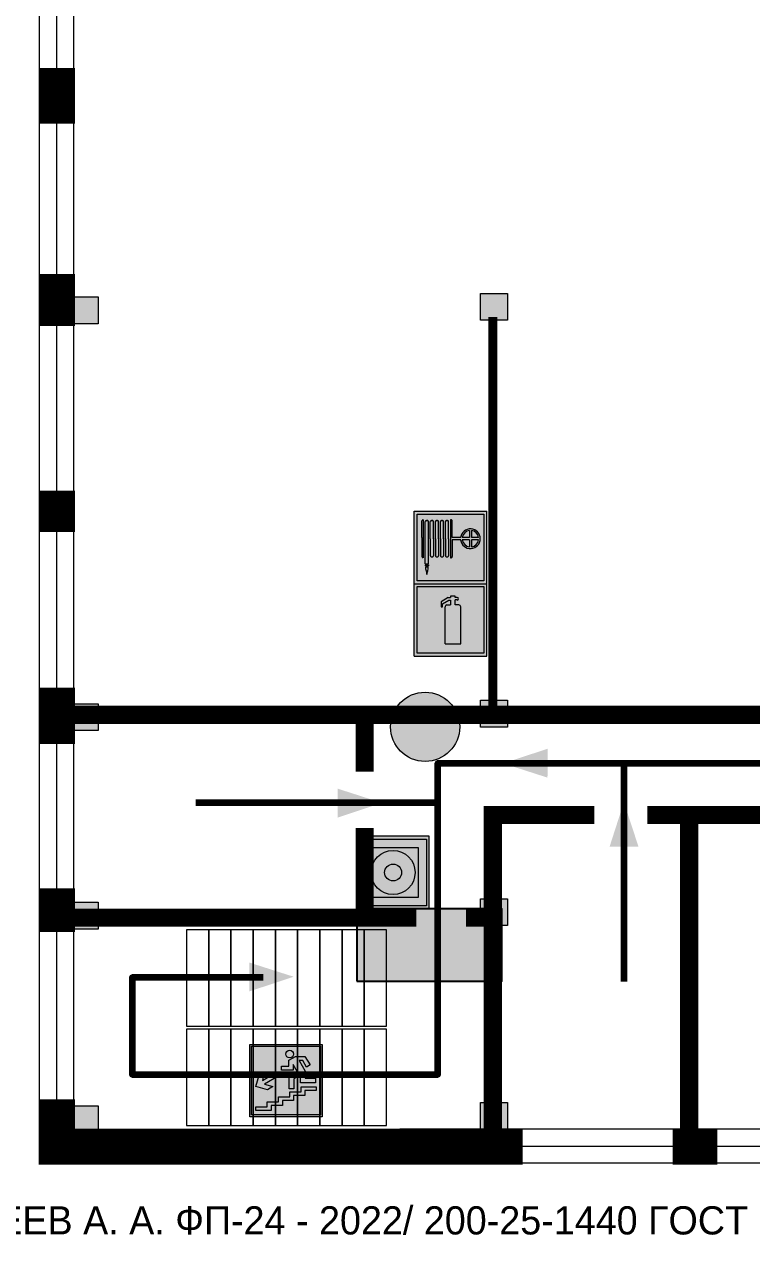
# Model space of a CAD drawing. Header units: millimetres. Extents: x 13810 to 67229, y 12374 to 21950.
# Drawn here: x 25516 to 25588.2, y 14165.3 to 14286.3 of the extents above; entities that cross this region are included whole.
import ezdxf

# ---------------------------------------------------------------- set-up
doc = ezdxf.new("R2010")
doc.units = ezdxf.units.MM
doc.layers.add('План_Штампы', color=7, linetype='Continuous')
doc.styles.add('обычный', font='arial.ttf')

# ---------------------------------------------------------------- blocks, each defined once
blk = doc.blocks.new('A$C7B8C2D5B')
at = {"lineweight": 0}
h = blk.add_hatch(color=5, dxfattribs=at)
h.dxf.hatch_style = 1
h.paths.add_polyline_path([(1.397, -3.024, 1), (-2.112, -3.024, 1)])
at = {"color": 5, "lineweight": 0}
blk.add_circle((-0.358, -3.024), 1.755, dxfattribs=at)
blk = doc.blocks.new('A$C7B4425F7')
at = {"true_color": 0xffffff}
blk.add_hatch(color=7, dxfattribs=at).paths.add_polyline_path([(0, 0), (-16, 0), (-16, -8), (0, -8)])
h = blk.add_hatch(color=126)
h.paths.add_polyline_path([(-0.2, -0.2), (-15.8, -0.2), (-15.8, -7.8), (-0.2, -7.8)])
h.paths.add_polyline_path([(-11.76, -2.03), (-11.76, -3.66), (-11.17, -3.66, -0.568275), (-11.17, -6.18), (-12.58, -6.18), (-12.58, -2.03)], flags=16)
h.paths.add_polyline_path([(-13.33, -4.12, -0.495768), (-13.59, -6.18), (-15.03, -6.18), (-15.03, -2.03), (-13.59, -2.03, -0.487973)], flags=16)
h.paths.add_polyline_path([(-10.25, -2.03), (-9.48, -2.03), (-9.48, -6.18), (-10.25, -6.18)], flags=16)
h.paths.add_polyline_path([(-13.84, -3.69), (-14.24, -3.69), (-14.24, -3.03), (-13.9, -3.03, -0.692621)], flags=0)
h.paths.add_polyline_path([(-9.15, -2.03), (-8.4, -2.03), (-8.04, -3.07), (-7.68, -2.03), (-6.93, -2.03), (-7.64, -4.1), (-6.93, -6.18), (-7.68, -6.18), (-8.04, -5.14), (-8.4, -6.18), (-9.15, -6.18), (-8.44, -4.1)], flags=16)
h.paths.add_polyline_path([(-11.76, -4.46), (-11.42, -4.46, -0.692621), (-11.36, -5.12), (-11.76, -5.12)], flags=0)
h.paths.add_polyline_path([(-13.9, -5.2), (-14.24, -5.2), (-14.24, -4.55), (-13.84, -4.55, -0.708038)], flags=0)
edge = h.paths.add_edge_path(flags=16)
edge.add_ellipse((-5.51, -4.08), major_axis=(0, 2.05), ratio=0.586184, start_angle=0, end_angle=360)
edge = h.paths.add_edge_path(flags=0)
edge.add_ellipse((-5.51, -4.08), major_axis=(0, 1.14), ratio=0.454828, start_angle=0, end_angle=360)
h.paths.add_polyline_path([(-4.13, -4.96, 0.377264), (-3.48, -4.52, 0.0555), (-3.16, -2.03), (-1.66, -2.03), (-1.66, -4.96), (-0.96, -4.96), (-0.96, -7.01), (-1.75, -7.01), (-1.75, -6.18), (-3.3, -6.18), (-3.3, -7.02), (-4.13, -7.02)], flags=16)
h.paths.add_polyline_path([(-2.73, -2.91), (-2.28, -2.91), (-2.28, -4.96), (-3.05, -4.96, 0.079136)], flags=0)
at = {"color": 126}
blk.add_lwpolyline([(-16, -8), (0, -8), (0, 0), (-16, 0)], close=True, dxfattribs=at)
blk = doc.blocks.new('A$C54414219')
at = {"true_color": 0xffffff}
h = blk.add_hatch(color=7, dxfattribs=at)
h.paths.add_polyline_path([(2.39, -9.45), (2.39, -18.3), (11.23, -18.3), (11.23, -9.45)], flags=0)
h.paths.add_polyline_path([(10.71, -13.87, -1), (2.92, -13.87, -1)], flags=0)
h.paths.add_polyline_path([(8.3, -13.87, -1), (5.33, -13.87, -1)], flags=0)
h.paths.add_polyline_path([(0.41, -7.47), (0.41, -20.27), (13.21, -20.27), (13.21, -7.47)])
h.paths.add_polyline_path([(0.92, -19.77), (12.71, -19.77), (12.71, -7.98), (0.92, -7.98)], flags=16)
h.paths.add_polyline_path([(11.23, -9.45), (11.23, -18.3), (2.39, -18.3), (2.39, -9.45)], flags=0)
at = {"lineweight": 5}
h = blk.add_hatch(color=242, dxfattribs=at)
h.paths.add_polyline_path([(12.71, -7.98), (0.92, -7.98), (0.92, -19.77), (12.71, -19.77)])
h.paths.add_polyline_path([(11.23, -18.3), (2.39, -18.3), (2.39, -9.45), (11.23, -9.45)], flags=16)
h.paths.add_polyline_path([(10.71, -13.87, -1), (2.92, -13.87, -1)], flags=0)
h.paths.add_polyline_path([(8.3, -13.87, -1), (5.33, -13.87, -1)], flags=0)
at = {"true_color": 0xffffff}
h = blk.add_hatch(color=7, dxfattribs=at)
h.paths.add_polyline_path([(2.39, -9.45), (2.39, -18.3), (11.23, -18.3), (11.23, -9.45)])
h.paths.add_polyline_path([(10.71, -13.87, -1), (2.92, -13.87, -1)], flags=16)
h.paths.add_polyline_path([(8.3, -13.87, -1), (5.33, -13.87, -1)], flags=0)
at = {"lineweight": 5}
h = blk.add_hatch(color=242, dxfattribs=at)
h.paths.add_polyline_path([(2.92, -13.87, 1), (10.71, -13.87, 1)])
h.paths.add_polyline_path([(8.3, -13.87, -1), (5.33, -13.87, -1)], flags=16)
at = {"color": 242, "lineweight": 5}
for p, q in [((0.41, -20.27), (0.41, -7.47)), ((0.41, -7.47), (13.21, -7.47)), ((0.41, -7.47), (13.21, -7.47)), ((13.21, -20.27), (13.21, -7.47)), ((0.41, -20.27), (13.21, -20.27))]:
    blk.add_line(p, q, dxfattribs=at)
for points in [[(0.92, -7.98), (12.71, -7.98), (12.71, -19.77), (0.92, -19.77)], [(2.39, -9.45), (11.23, -9.45), (11.23, -18.3), (2.39, -18.3)]]:
    blk.add_lwpolyline(points, close=True, dxfattribs=at)
for radius in [3.89, 1.49]:
    blk.add_circle((6.81, -13.87), radius, dxfattribs=at)
blk = doc.blocks.new('вниз 3')
at = {"lineweight": 0, "true_color": 0xffffff}
h = blk.add_hatch(color=7, dxfattribs=at)
h.dxf.hatch_style = 1
h.paths.add_polyline_path([(40997.5, -4475.69), (40997.25, -4475.28), (40995.76, -4476.15), (40995.97, -4475.23), (40995.39, -4475.56), (40995.05, -4476.83), (40996.33, -4477.17), (40996.91, -4476.83), (40996, -4476.55)], flags=0)
h.paths.add_polyline_path([(40999.81, -4473.95), (41000.22, -4473.95), (41000.64, -4474.67), (41001.03, -4474.43), (41000.46, -4473.49), (41000.42, -4473.49), (40999.43, -4473.49), (40998.68, -4473.92), (40998.68, -4474.57), (40997.88, -4474.57), (40997.88, -4475), (40999.14, -4475), (40999.14, -4474.43), (40999.14, -4474.38), (40999.59, -4475.15), (40998.72, -4475.67), (40998.72, -4477.06), (40999.24, -4477.06), (40999.24, -4475.96), (40999.95, -4475.56), (40999.95, -4476.43), (41001.61, -4476.43), (41001.61, -4475.88), (41000.47, -4475.88), (41000.47, -4475.12)], flags=0)
h.paths.add_polyline_path([(40999.2, -4473.24, 1), (40998.35, -4473.24, 1)], flags=0)
h.paths.add_polyline_path([(41000.46, -4477.26), (41001.69, -4477.26), (41001.69, -4476.84), (41000.03, -4476.84), (41000.03, -4477.39), (40998.78, -4477.39), (40998.78, -4477.95), (40997.53, -4477.95), (40997.53, -4478.5), (40996.29, -4478.5), (40996.29, -4479.06), (40995.05, -4479.06), (40995.05, -4479.48), (40995.29, -4479.48), (40996.72, -4479.48), (40996.72, -4478.92), (40997.97, -4478.92), (40997.97, -4478.36), (40999.2, -4478.36), (40999.2, -4477.81), (41000.46, -4477.81)], flags=0)
h.paths.add_polyline_path([(41002.37, -4472.17), (40994.37, -4472.17), (40994.37, -4480.17), (41002.37, -4480.17)])
h.paths.add_polyline_path([(41002.16, -4479.96), (40994.57, -4479.96), (40994.57, -4472.37), (41002.16, -4472.37)], flags=16)
h.paths.add_polyline_path([(41001.61, -4475.88), (41001.61, -4476.43), (40999.95, -4476.43), (40999.95, -4475.56), (40999.24, -4475.96), (40999.24, -4477.06), (40998.72, -4477.06), (40998.72, -4475.67), (40999.59, -4475.15), (40999.14, -4474.38), (40999.14, -4474.43), (40999.14, -4475), (40997.88, -4475), (40997.88, -4474.57), (40998.68, -4474.57), (40998.68, -4473.92), (40999.43, -4473.49), (41000.42, -4473.49), (41000.46, -4473.49), (41001.03, -4474.43), (41000.64, -4474.67), (41000.22, -4473.95), (40999.81, -4473.95), (41000.47, -4475.12), (41000.47, -4475.88)], flags=0)
h.paths.add_polyline_path([(41001.69, -4476.84), (41001.69, -4477.26), (41000.46, -4477.26), (41000.46, -4477.81), (40999.2, -4477.81), (40999.2, -4478.36), (40997.97, -4478.36), (40997.97, -4478.92), (40996.72, -4478.92), (40996.72, -4479.48), (40995.05, -4479.48), (40995.05, -4479.06), (40996.29, -4479.06), (40996.29, -4478.5), (40997.53, -4478.5), (40997.53, -4477.95), (40998.78, -4477.95), (40998.78, -4477.39), (41000.03, -4477.39), (41000.03, -4476.84)], flags=0)
h.paths.add_polyline_path([(40998.35, -4473.24, -1), (40999.2, -4473.24, -1)], flags=0)
h.paths.add_polyline_path([(40997.5, -4475.69), (40996, -4476.55), (40996.91, -4476.83), (40996.33, -4477.17), (40995.05, -4476.83), (40995.39, -4475.56), (40995.97, -4475.23), (40995.76, -4476.15), (40997.25, -4475.28)], flags=0)
at = {"lineweight": 0}
h = blk.add_hatch(color=126, dxfattribs=at)
h.dxf.hatch_style = 1
h.paths.add_polyline_path([(41002.16, -4472.37), (40994.57, -4472.37), (40994.57, -4479.96), (41002.16, -4479.96)])
h.paths.add_polyline_path([(40995.97, -4475.23), (40995.76, -4476.15), (40997.25, -4475.28), (40997.5, -4475.69), (40996, -4476.55), (40996.91, -4476.83), (40996.33, -4477.17), (40995.05, -4476.83), (40995.39, -4475.56)], flags=16)
h.paths.add_polyline_path([(40997.88, -4474.57), (40998.68, -4474.57), (40998.68, -4473.92), (40999.43, -4473.49), (41000.42, -4473.49), (41000.46, -4473.49), (41001.03, -4474.43), (41000.64, -4474.67), (41000.22, -4473.95), (40999.81, -4473.95), (41000.47, -4475.12), (41000.47, -4475.88), (41001.61, -4475.88), (41001.61, -4476.43), (40999.95, -4476.43), (40999.95, -4475.56), (40999.24, -4475.96), (40999.24, -4477.06), (40998.72, -4477.06), (40998.72, -4475.67), (40999.59, -4475.15), (40999.14, -4474.38), (40999.14, -4474.43), (40999.14, -4475), (40997.88, -4475)], flags=16)
h.paths.add_polyline_path([(40998.35, -4473.24, -1), (40999.2, -4473.24, -1)], flags=16)
h.paths.add_polyline_path([(40997.53, -4477.95), (40998.78, -4477.95), (40998.78, -4477.39), (41000.03, -4477.39), (41000.03, -4476.84), (41001.69, -4476.84), (41001.69, -4477.26), (41000.46, -4477.26), (41000.46, -4477.81), (40999.2, -4477.81), (40999.2, -4478.36), (40997.97, -4478.36), (40997.97, -4478.92), (40996.72, -4478.92), (40996.72, -4479.48), (40995.05, -4479.48), (40995.05, -4479.06), (40996.29, -4479.06), (40996.29, -4478.5), (40997.53, -4478.5)], flags=16)
at = {"lineweight": 0, "true_color": 0xffffff}
h = blk.add_hatch(color=7, dxfattribs=at)
h.dxf.hatch_style = 1
h.paths.add_polyline_path([(40999.2, -4473.24, 1), (40998.35, -4473.24, 1)])
h.paths.add_polyline_path([(40999.81, -4473.95), (41000.22, -4473.95), (41000.64, -4474.67), (41001.03, -4474.43), (41000.46, -4473.49), (41000.42, -4473.49), (40999.43, -4473.49), (40998.68, -4473.92), (40998.68, -4474.57), (40997.88, -4474.57), (40997.88, -4475), (40999.14, -4475), (40999.14, -4474.43), (40999.14, -4474.38), (40999.59, -4475.15), (40998.72, -4475.67), (40998.72, -4477.06), (40999.24, -4477.06), (40999.24, -4475.96), (40999.95, -4475.56), (40999.95, -4476.43), (41001.61, -4476.43), (41001.61, -4475.88), (41000.47, -4475.88), (41000.47, -4475.12)])
h.paths.add_polyline_path([(40999.2, -4477.81), (41000.46, -4477.81), (41000.46, -4477.26), (41001.69, -4477.26), (41001.69, -4476.84), (41000.03, -4476.84), (41000.03, -4477.39), (40998.78, -4477.39), (40998.78, -4477.95), (40997.53, -4477.95), (40997.53, -4478.5), (40996.29, -4478.5), (40996.29, -4479.06), (40995.05, -4479.06), (40995.05, -4479.48), (40995.29, -4479.48), (40996.72, -4479.48), (40996.72, -4478.92), (40997.97, -4478.92), (40997.97, -4478.36), (40999.2, -4478.36)])
h.paths.add_polyline_path([(40997.5, -4475.69), (40997.25, -4475.28), (40995.76, -4476.15), (40995.97, -4475.23), (40995.39, -4475.56), (40995.05, -4476.83), (40996.33, -4477.17), (40996.91, -4476.83), (40996, -4476.55)])
at = {"color": 126, "lineweight": 0}
for points in [[(40994.37, -4472.17), (41002.37, -4472.17), (41002.37, -4480.17), (40994.37, -4480.17)], [(40994.57, -4472.37), (41002.16, -4472.37), (41002.16, -4479.96), (40994.57, -4479.96)]]:
    blk.add_lwpolyline(points, close=True, dxfattribs=at)
for points in [[(40999.14, -4474.43), (40999.14, -4475), (40997.88, -4475), (40997.88, -4474.57), (40998.68, -4474.57), (40998.68, -4473.92), (40999.43, -4473.49), (41000.42, -4473.49), (41000.46, -4473.49), (41001.03, -4474.43), (41000.64, -4474.67), (41000.22, -4473.95), (40999.81, -4473.95), (41000.47, -4475.12), (41000.47, -4475.88), (41001.61, -4475.88), (41001.61, -4476.43), (40999.95, -4476.43), (40999.95, -4475.56), (40999.24, -4475.96), (40999.24, -4477.06), (40998.72, -4477.06), (40998.72, -4475.67), (40999.59, -4475.15), (40999.14, -4474.38), (40999.14, -4474.43)], [(40995.05, -4476.83), (40995.39, -4475.56), (40995.97, -4475.23), (40995.76, -4476.15), (40997.25, -4475.28), (40997.5, -4475.69), (40996, -4476.55), (40996.91, -4476.83), (40996.33, -4477.17), (40995.05, -4476.83)], [(40995.29, -4479.48), (40995.05, -4479.48), (40995.05, -4479.06), (40996.29, -4479.06), (40996.29, -4478.5), (40997.53, -4478.5), (40997.53, -4477.95), (40998.78, -4477.95), (40998.78, -4477.39), (41000.03, -4477.39), (41000.03, -4476.84), (41001.69, -4476.84), (41001.69, -4477.26), (41000.46, -4477.26), (41000.46, -4477.81), (40999.2, -4477.81), (40999.2, -4478.36), (40997.97, -4478.36), (40997.97, -4478.92), (40996.72, -4478.92), (40996.72, -4479.48), (40995.05, -4479.48)]]:
    blk.add_lwpolyline(points, dxfattribs=at)
blk.add_circle((40998.77, -4473.24), 0.426, dxfattribs=at)
blk = doc.blocks.new('A$C3AD82952')
at = {"true_color": 0xf5f5ff}
h = blk.add_hatch(color=7, dxfattribs=at)
h.dxf.hatch_style = 1
h.paths.add_polyline_path([(8.21, 8.73, 0.414214), (7.89, 9.05), (7.22, 9.05), (7.22, 9.92), (7.59, 9.92, 1), (7.57, 10.36), (7.22, 10.36), (7.22, 10.6), (6.43, 10.6), (6.43, 10.36), (6.01, 10.36), (4.74, 9.59), (4.74, 8.69), (4.98, 8.73), (4.98, 9.26), (6.12, 9.91), (6.43, 9.91), (6.43, 9.05), (5.76, 9.05, 0.414214), (5.44, 8.73), (5.44, 2.2), (8.21, 2.2)], flags=0)
h.paths.add_polyline_path([(12.8, 12.8), (0, 12.8), (0, 0), (12.8, 0)])
h.paths.add_polyline_path([(0.51, 12.29), (12.29, 12.29), (12.29, 0.51), (0.51, 0.51)], flags=16)
h.paths.add_polyline_path([(4.74, 9.59), (6.01, 10.36), (6.43, 10.36), (6.43, 10.6), (7.22, 10.6), (7.22, 10.36), (7.59, 10.36, -0.94586), (7.59, 9.92), (7.22, 9.92), (7.22, 9.05), (7.89, 9.05, -0.414214), (8.21, 8.73), (8.21, 2.2), (5.44, 2.2), (5.44, 8.73, -0.414214), (5.76, 9.05), (6.43, 9.05), (6.43, 9.91), (6.12, 9.91), (4.98, 9.26), (4.98, 8.73), (4.74, 8.69)], flags=0)
h = blk.add_hatch(color=242)
h.dxf.hatch_style = 1
h.paths.add_polyline_path([(12.29, 12.29), (0.51, 12.29), (0.51, 0.51), (12.29, 0.51)])
h.paths.add_polyline_path([(4.74, 8.69), (4.74, 9.59), (6.01, 10.36), (6.43, 10.36), (6.43, 10.6), (7.22, 10.6), (7.22, 10.36), (7.59, 10.36, -0.94586), (7.59, 9.92), (7.22, 9.92), (7.22, 9.05), (7.89, 9.05, -0.414214), (8.21, 8.73), (8.21, 2.2), (5.44, 2.2), (5.44, 8.73, -0.414214), (5.76, 9.05), (6.43, 9.05), (6.43, 9.91), (6.12, 9.91), (4.98, 9.26), (4.98, 8.73)], flags=16)
h = blk.add_hatch(color=7, dxfattribs=at)
h.dxf.hatch_style = 1
h.paths.add_polyline_path([(8.21, 8.73, 0.414214), (7.89, 9.05), (7.22, 9.05), (7.22, 9.92), (7.59, 9.92, 1), (7.57, 10.36), (7.22, 10.36), (7.22, 10.6), (6.43, 10.6), (6.43, 10.36), (6.01, 10.36), (4.74, 9.59), (4.74, 8.69), (4.98, 8.73), (4.98, 9.26), (6.12, 9.91), (6.43, 9.91), (6.43, 9.05), (5.76, 9.05, 0.414214), (5.44, 8.73), (5.44, 2.2), (8.21, 2.2)])
at = {"color": 242, "lineweight": 5}
for p, q in [((0, 0), (0, 12.8)), ((0, 12.8), (12.8, 12.8)), ((12.8, 0), (12.8, 12.8)), ((6.01, 10.36), (4.74, 9.59)), ((4.74, 9.59), (4.74, 8.69)), ((4.74, 8.69), (4.98, 8.73)), ((4.98, 9.26), (6.12, 9.91)), ((4.98, 8.73), (4.98, 9.26)), ((5.44, 2.2), (5.44, 8.73)), ((5.76, 9.05), (6.43, 9.05)), ((6.01, 10.36), (6.43, 10.36)), ((6.12, 9.91), (6.43, 9.91)), ((7.22, 10.6), (6.43, 10.6)), ((6.43, 10.6), (6.43, 10.36)), ((6.43, 9.91), (6.43, 9.05)), ((7.22, 10.36), (7.22, 10.6)), ((7.59, 10.36), (7.22, 10.36)), ((7.22, 9.05), (7.22, 9.92)), ((7.59, 9.92), (7.22, 9.92)), ((7.89, 9.05), (7.22, 9.05)), ((8.21, 2.2), (8.21, 8.73)), ((5.44, 2.2), (8.21, 2.2)), ((0, 0), (12.8, 0))]:
    blk.add_line(p, q, dxfattribs=at)
blk.add_lwpolyline([(0.51, 12.29), (12.29, 12.29), (12.29, 0.51), (0.51, 0.51)], close=True, dxfattribs=at)
for centre, radius, start, end in [((5.76, 8.73), 0.32, 90, 180), ((7.58, 10.14), 0.223, 273.1875, 86.8125), ((7.89, 8.73), 0.32, 0, 90)]:
    blk.add_arc(centre, radius, start, end, dxfattribs=at)
blk = doc.blocks.new('A$C37112FD5')
at = {"true_color": 0xf5f5ff}
h = blk.add_hatch(color=7, dxfattribs=at)
h.dxf.hatch_style = 1
h.paths.add_polyline_path([(12.8, -7.4), (0, -7.4), (0, -20.2), (12.8, -20.2)])
h.paths.add_polyline_path([(12.29, -7.91), (12.29, -19.69), (0.51, -19.69), (0.51, -7.91)], flags=16)
h.paths.add_polyline_path([(4.98, -9.04, -0.42597), (5.17, -9.22), (5.17, -12.25), (5.17, -15.29, -0.432244), (4.98, -15.47), (4.83, -15.47, -0.42597), (4.64, -15.29), (4.64, -12.25), (4.64, -9.22, -0.432244), (4.83, -9.04)], flags=0)
h.paths.add_polyline_path([(4.28, -9.22), (4.28, -12.25), (4.28, -15.29, -0.432244), (4.09, -15.47), (3.94, -15.47, -0.42597), (3.75, -15.29), (3.75, -12.25), (3.75, -9.22, -0.432244), (3.94, -9.04), (4.09, -9.04, -0.42597)], flags=0)
h.paths.add_polyline_path([(5.72, -9.04), (5.87, -9.04, -0.42597), (6.06, -9.22), (6.06, -12.25), (6.06, -15.29, -0.432244), (5.87, -15.47), (5.72, -15.47, -0.42597), (5.53, -15.29), (5.53, -12.25), (5.53, -9.22, -0.432244)], flags=0)
h.paths.add_polyline_path([(6.42, -8.9), (6.5, -8.9, -0.42597), (6.69, -9.08), (6.69, -12.03), (8.21, -12.03, -15.824349), (8.21, -12.47), (6.69, -12.47), (6.69, -15.42, -0.432244), (6.5, -15.6), (6.42, -15.6)], flags=0)
h.paths.add_polyline_path([(3.39, -9.22), (3.39, -12.25), (3.39, -15.29, -0.432244), (3.2, -15.47), (3.05, -15.47, -0.42597), (2.85, -15.29), (2.85, -12.25), (2.85, -9.22, -0.432244), (3.05, -9.04), (3.2, -9.04, -0.42597)], flags=0)
h.paths.add_polyline_path([(2.5, -9.22), (2.5, -16.71), (1.96, -16.71), (1.96, -9.22, -0.432244), (2.15, -9.04), (2.31, -9.04, -0.42597)], flags=0)
h.paths.add_polyline_path([(1.61, -8.9), (1.61, -15.6), (1.57, -15.6, -0.42597), (1.37, -15.42), (1.37, -12.03), (1.37, -9.09, -0.432244), (1.57, -8.9)], flags=0)
h.paths.add_polyline_path([(9.76, -10.81), (9.76, -12.03), (8.49, -12.03, -0.336371)], flags=0)
h.paths.add_polyline_path([(8.49, -12.47), (9.76, -12.47), (9.76, -13.7, -0.336371)], flags=0)
h.paths.add_polyline_path([(10.11, -10.81, -0.336371), (11.38, -12.03), (10.11, -12.03)], flags=0)
h.paths.add_polyline_path([(10.11, -12.47), (11.38, -12.47, -0.336371), (10.11, -13.7)], flags=0)
h.paths.add_polyline_path([(2.5, -16.84), (2.5, -17.05), (1.97, -17.05), (1.97, -16.84)], flags=0)
h.paths.add_polyline_path([(2.5, -17.24, -0.033778), (2.24, -18.6, -0.033778), (1.97, -17.24)], flags=0)
h = blk.add_hatch(color=242)
h.dxf.hatch_style = 1
h.paths.add_polyline_path([(12.29, -7.91), (0.51, -7.91), (0.51, -19.69), (12.29, -19.69)])
h.paths.add_polyline_path([(6.42, -15.6), (6.42, -8.9), (6.5, -8.9, -0.42597), (6.69, -9.08), (6.69, -12.03), (8.21, -12.03, -15.824349), (8.21, -12.47), (6.69, -12.47), (6.69, -15.42, -0.432244), (6.5, -15.6)], flags=16)
h.paths.add_polyline_path([(5.87, -15.47), (5.72, -15.47, -0.42597), (5.53, -15.29), (5.53, -12.25), (5.53, -9.22, -0.432244), (5.72, -9.04), (5.87, -9.04, -0.42597), (6.06, -9.22), (6.06, -12.25), (6.06, -15.29, -0.432244)], flags=16)
h.paths.add_polyline_path([(4.98, -15.47), (4.83, -15.47, -0.42597), (4.64, -15.29), (4.64, -12.25), (4.64, -9.22, -0.432244), (4.83, -9.04), (4.98, -9.04, -0.42597), (5.17, -9.22), (5.17, -12.25), (5.17, -15.29, -0.432244)], flags=16)
h.paths.add_polyline_path([(4.09, -15.47), (3.94, -15.47, -0.42597), (3.75, -15.29), (3.75, -12.25), (3.75, -9.22, -0.432244), (3.94, -9.04), (4.09, -9.04, -0.42597), (4.28, -9.22), (4.28, -12.25), (4.28, -15.29, -0.432244)], flags=16)
h.paths.add_polyline_path([(3.2, -15.47), (3.05, -15.47, -0.42597), (2.85, -15.29), (2.85, -12.25), (2.85, -9.22, -0.432244), (3.05, -9.04), (3.2, -9.04, -0.42597), (3.39, -9.22), (3.39, -12.25), (3.39, -15.29, -0.432244)], flags=16)
h.paths.add_polyline_path([(2.5, -17.05), (1.97, -17.05), (1.97, -16.84), (2.5, -16.84)], flags=16)
h.paths.add_polyline_path([(2.5, -17.24, -0.033778), (2.24, -18.6, -0.033778), (1.97, -17.24)], flags=16)
h.paths.add_polyline_path([(2.5, -16.71), (1.96, -16.71), (1.96, -9.22, -0.432244), (2.15, -9.04), (2.31, -9.04, -0.42597), (2.5, -9.22)], flags=16)
h.paths.add_polyline_path([(1.61, -15.6), (1.57, -15.6, -0.42597), (1.37, -15.42), (1.37, -12.03), (1.37, -9.09, -0.432244), (1.57, -8.9), (1.61, -8.9)], flags=16)
h.paths.add_polyline_path([(8.49, -12.47), (9.76, -12.47), (9.76, -13.7, -0.336371)], flags=0)
h.paths.add_polyline_path([(10.11, -13.7), (10.11, -12.47), (11.38, -12.47, -0.336371)], flags=0)
h.paths.add_polyline_path([(8.49, -12.03, -0.336371), (9.76, -10.81), (9.76, -12.03)], flags=0)
h.paths.add_polyline_path([(10.11, -12.03), (10.11, -10.81, -0.336371), (11.38, -12.03)], flags=0)
h = blk.add_hatch(color=7, dxfattribs=at)
h.dxf.hatch_style = 1
h.paths.add_polyline_path([(1.61, -8.9), (1.57, -8.9, 0.432244), (1.37, -9.09), (1.37, -12.03), (1.37, -15.42, 0.42597), (1.57, -15.6), (1.61, -15.6)])
h.paths.add_polyline_path([(2.5, -9.22, 0.42597), (2.31, -9.04), (2.15, -9.04, 0.432244), (1.96, -9.22), (1.96, -16.71), (2.5, -16.71)])
h.paths.add_polyline_path([(2.5, -16.84), (1.97, -16.84), (1.97, -17.05), (2.5, -17.05)])
h.paths.add_polyline_path([(2.5, -17.24), (1.97, -17.24, 0.033778), (2.24, -18.6, 0.033778)])
h.paths.add_polyline_path([(3.39, -12.25), (3.39, -9.22, 0.42597), (3.2, -9.04), (3.05, -9.04, 0.432244), (2.85, -9.22), (2.85, -12.25), (2.85, -15.29, 0.42597), (3.05, -15.47), (3.2, -15.47, 0.432244), (3.39, -15.29)])
h.paths.add_polyline_path([(4.28, -12.25), (4.28, -9.22, 0.42597), (4.09, -9.04), (3.94, -9.04, 0.432244), (3.75, -9.22), (3.75, -12.25), (3.75, -15.29, 0.42597), (3.94, -15.47), (4.09, -15.47, 0.432244), (4.28, -15.29)])
h.paths.add_polyline_path([(5.17, -12.25), (5.17, -9.22, 0.42597), (4.98, -9.04), (4.83, -9.04, 0.432244), (4.64, -9.22), (4.64, -12.25), (4.64, -15.29, 0.42597), (4.83, -15.47), (4.98, -15.47, 0.432244), (5.17, -15.29)])
h.paths.add_polyline_path([(6.06, -12.25), (6.06, -9.22, 0.42597), (5.87, -9.04), (5.72, -9.04, 0.432244), (5.53, -9.22), (5.53, -12.25), (5.53, -15.29, 0.42597), (5.72, -15.47), (5.87, -15.47, 0.432244), (6.06, -15.29)])
h.paths.add_polyline_path([(6.69, -12.47), (8.21, -12.47, 15.824349), (8.21, -12.03), (6.69, -12.03), (6.69, -9.08, 0.42597), (6.5, -8.9), (6.42, -8.9), (6.42, -15.6), (6.5, -15.6, 0.432244), (6.69, -15.42)])
h.paths.add_polyline_path([(8.49, -12.47), (9.76, -12.47), (9.76, -13.7, -0.336371)], flags=16)
h.paths.add_polyline_path([(8.49, -12.03, -0.336371), (9.76, -10.81), (9.76, -12.03)], flags=16)
h.paths.add_polyline_path([(10.11, -12.47), (11.38, -12.47, -0.336371), (10.11, -13.7)], flags=16)
h.paths.add_polyline_path([(10.11, -12.03), (10.11, -10.81, -0.336371), (11.38, -12.03)], flags=16)
h = blk.add_hatch(color=242)
h.dxf.hatch_style = 1
h.paths.add_polyline_path([(9.76, -10.81, 0.336371), (8.49, -12.03), (9.76, -12.03)])
h.paths.add_polyline_path([(10.11, -10.81), (10.11, -12.03), (11.38, -12.03, 0.336371)])
h.paths.add_polyline_path([(11.38, -12.47), (10.11, -12.47), (10.11, -13.7, 0.336371)])
h.paths.add_polyline_path([(9.76, -12.47), (8.49, -12.47, 0.336371), (9.76, -13.7)])
at = {"color": 242, "lineweight": 5}
for p, q in [((0, -20.2), (0, -7.4)), ((0, -7.4), (12.8, -7.4)), ((12.8, -20.2), (12.8, -7.4)), ((1.37, -12.03), (1.37, -9.08)), ((1.57, -8.9), (1.61, -8.9)), ((1.61, -8.9), (1.61, -15.6)), ((1.96, -16.71), (1.96, -9.22)), ((2.15, -9.04), (2.31, -9.04)), ((2.5, -16.71), (2.5, -9.22)), ((2.85, -12.25), (2.85, -9.22)), ((3.05, -9.04), (3.2, -9.04)), ((3.39, -12.25), (3.39, -9.22)), ((3.75, -12.25), (3.75, -9.22)), ((3.94, -9.04), (4.09, -9.04)), ((4.28, -12.25), (4.28, -9.22)), ((4.64, -12.25), (4.64, -9.22)), ((4.83, -9.04), (4.98, -9.04)), ((5.17, -12.25), (5.17, -9.22)), ((5.53, -12.25), (5.53, -9.22)), ((5.72, -9.04), (5.87, -9.04)), ((6.06, -12.25), (6.06, -9.22)), ((6.42, -8.9), (6.42, -15.6)), ((6.5, -8.9), (6.42, -8.9)), ((6.69, -12.03), (6.69, -9.08)), ((1.37, -12.03), (1.37, -15.42)), ((2.85, -12.25), (2.85, -15.29)), ((3.39, -12.25), (3.39, -15.29)), ((3.75, -12.25), (3.75, -15.29)), ((4.28, -12.25), (4.28, -15.29)), ((4.64, -12.25), (4.64, -15.29)), ((5.17, -12.25), (5.17, -15.29)), ((5.53, -12.25), (5.53, -15.29)), ((6.06, -12.25), (6.06, -15.29)), ((8.21, -12.03), (6.69, -12.03)), ((8.21, -12.47), (6.69, -12.47)), ((6.69, -12.47), (6.69, -15.42)), ((9.76, -12.03), (8.49, -12.03)), ((9.76, -12.47), (8.49, -12.47)), ((9.76, -10.81), (9.76, -12.03)), ((9.76, -12.47), (9.76, -13.7)), ((10.11, -10.81), (10.11, -12.03)), ((11.38, -12.03), (10.11, -12.03)), ((11.38, -12.47), (10.11, -12.47)), ((10.11, -12.47), (10.11, -13.7)), ((1.57, -15.6), (1.61, -15.6)), ((1.96, -16.71), (2.5, -16.71)), ((1.97, -16.84), (2.5, -16.84)), ((1.97, -17.05), (1.97, -16.84)), ((2.5, -17.05), (1.97, -17.05)), ((2.5, -16.84), (2.5, -17.05)), ((3.05, -15.47), (3.2, -15.47)), ((3.94, -15.47), (4.09, -15.47)), ((4.83, -15.47), (4.98, -15.47)), ((5.72, -15.47), (5.87, -15.47)), ((6.42, -15.6), (6.5, -15.6)), ((1.97, -17.24), (2.5, -17.24)), ((0, -20.2), (12.8, -20.2))]:
    blk.add_line(p, q, dxfattribs=at)
blk.add_lwpolyline([(0.51, -7.91), (12.29, -7.91), (12.29, -19.69), (0.51, -19.69)], close=True, dxfattribs=at)
for centre, radius, start, end in [((1.56, -9.09), 0.182, 87.1027, 180.6071), ((2.15, -9.22), 0.182, 87.1027, 180.6071), ((2.32, -9.22), 0.182, 359.3929, 92.8973), ((3.04, -9.22), 0.182, 87.1027, 180.6071), ((3.21, -9.22), 0.182, 359.3929, 92.8973), ((3.93, -9.22), 0.182, 87.1027, 180.6071), ((4.1, -9.22), 0.182, 359.3929, 92.8973), ((4.82, -9.22), 0.182, 87.1027, 180.6071), ((4.99, -9.22), 0.182, 359.3929, 92.8973), ((5.71, -9.22), 0.182, 87.1027, 180.6071), ((5.88, -9.22), 0.182, 359.3929, 92.8973), ((6.51, -9.09), 0.182, 359.3929, 92.8973), ((9.93, -12.25), 1.74, 187.2319, 172.7681), ((9.93, -12.25), 1.46, 96.9927, 171.3585), ((9.93, -12.25), 1.46, 188.6415, 263.0073), ((9.93, -12.25), 1.46, 8.6415, 83.0073), ((9.93, -12.25), 1.46, 276.9927, 351.3585), ((1.56, -15.42), 0.182, 179.3929, 272.8973), ((3.04, -15.29), 0.182, 179.3929, 272.8973), ((3.21, -15.29), 0.182, 267.1027, 0.6071), ((3.93, -15.29), 0.182, 179.3929, 272.8973), ((4.1, -15.29), 0.182, 267.1027, 0.6071), ((4.82, -15.29), 0.182, 179.3929, 272.8973), ((4.99, -15.29), 0.182, 267.1027, 0.6071), ((5.71, -15.29), 0.182, 179.3929, 272.8973), ((5.88, -15.29), 0.182, 267.1027, 0.6071), ((6.51, -15.42), 0.182, 267.1027, 0.6071), ((12.17, -15.98), 10.27, 187.041, 194.7793), ((-7.7, -15.98), 10.27, 345.2207, 352.959)]:
    blk.add_arc(centre, radius, start, end, dxfattribs=at)

msp = doc.modelspace()

# ---------------------------------------------------------------- hatches: boundary and pattern name
at = {"lineweight": 0}
h = msp.add_hatch(color=256, dxfattribs=at)
h.dxf.hatch_style = 1
h.paths.add_polyline_path([(25561.31, 14259.56), (25561.31, 14256.89), (25563.98, 14256.89), (25563.98, 14259.56)])
h = msp.add_hatch(color=256, dxfattribs=at)
h.dxf.hatch_style = 1
h.paths.add_polyline_path([(25520.65, 14259.21), (25520.65, 14256.54), (25523.32, 14256.54), (25523.32, 14259.21)])
h = msp.add_hatch(color=256, dxfattribs=at)
h.dxf.hatch_style = 1
h.paths.add_polyline_path([(25520.65, 14218.79), (25520.65, 14216.13), (25523.32, 14216.13), (25523.32, 14218.79)])
h = msp.add_hatch(color=256, dxfattribs=at)
h.dxf.hatch_style = 1
h.paths.add_polyline_path([(25561.31, 14219.14), (25561.31, 14216.47), (25563.98, 14216.47), (25563.98, 14219.14)])
h = msp.add_hatch(color=256, dxfattribs=at)
h.dxf.hatch_style = 1
h.paths.add_polyline_path([(25520.65, 14199.07), (25520.65, 14196.4), (25523.32, 14196.4), (25523.32, 14199.07)])
h = msp.add_hatch(color=256, dxfattribs=at)
h.dxf.hatch_style = 1
h.paths.add_polyline_path([(25561.31, 14199.41), (25561.31, 14196.75), (25563.98, 14196.75), (25563.98, 14199.41)])
h = msp.add_hatch(color=256, dxfattribs=at)
h.dxf.hatch_style = 1
h.paths.add_polyline_path([(25520.65, 14178.83), (25520.65, 14176.16), (25523.32, 14176.16), (25523.32, 14178.83)])
h = msp.add_hatch(color=256, dxfattribs=at)
h.dxf.hatch_style = 1
h.paths.add_polyline_path([(25561.31, 14179.18), (25561.31, 14176.51), (25563.98, 14176.51), (25563.98, 14179.18)])

# ---------------------------------------------------------------- linework, layer by layer
for points in [[(25519.22, 14179.5), (25519.22, 14463.89)], [(25517.52, 14179.27), (25517.52, 14463.67)], [(25520.91, 14179.23), (25520.91, 14463.63)], [(25762.45, 14176.51), (25553.3, 14176.51)], [(25762.19, 14174.79), (25553.04, 14174.79)], [(25762.29, 14173.14), (25553.14, 14173.14)]]:
    msp.add_lwpolyline(points, dxfattribs=at)
for points, const_width in [([(25519.22, 14276.44), (25519.22, 14281.96)], 3.6), ([(25519.22, 14256.32), (25519.22, 14261.5)], 3.6), ([(25549.81, 14212.05), (25549.81, 14217.69), (25519.58, 14217.69), (25744.03, 14217.69), (25744.03, 14258.56), (25738.6, 14258.56), (25747.28, 14258.56)], 1.8), ([(25519.22, 14235.87), (25519.22, 14239.96)], 3.6), ([(25519.22, 14214.78), (25519.22, 14220.4)], 3.6), ([(25572.6, 14207.74), (25562.53, 14207.74), (25562.53, 14174.93)], 1.8), ([(25621.08, 14207.74), (25577.87, 14207.74)], 1.8), ([(25582.03, 14207.74), (25582.03, 14175.01)], 1.8), ([(25549.81, 14197.53), (25549.81, 14206.46)], 1.8), ([(25519.22, 14196.12), (25519.22, 14200.46)], 3.6), ([(25554.93, 14197.53), (25519.17, 14197.53)], 1.8), ([(25562.53, 14197.53), (25559.88, 14197.53)], 1.8), ([(25565.49, 14174.79), (25519.22, 14174.79), (25519.22, 14179.5)], 3.6), ([(25584.84, 14174.79), (25580.39, 14174.79)], 3.6)]:
    msp.add_lwpolyline(points, dxfattribs=dict(at, const_width=const_width))
for points in [[(25561.31, 14256.89), (25561.31, 14259.56), (25563.98, 14259.56), (25563.98, 14256.89)], [(25520.65, 14256.54), (25520.65, 14259.21), (25523.32, 14259.21), (25523.32, 14256.54)], [(25520.65, 14216.13), (25520.65, 14218.79), (25523.32, 14218.79), (25523.32, 14216.13)], [(25561.31, 14216.47), (25561.31, 14219.14), (25563.98, 14219.14), (25563.98, 14216.47)], [(25520.65, 14196.4), (25520.65, 14199.07), (25523.32, 14199.07), (25523.32, 14196.4)], [(25561.31, 14196.75), (25561.31, 14199.41), (25563.98, 14199.41), (25563.98, 14196.75)], [(25534.31, 14186.77), (25534.31, 14196.34), (25532.1, 14196.34), (25532.1, 14186.77)], [(25536.52, 14186.77), (25536.52, 14196.34), (25534.31, 14196.34), (25534.31, 14186.77)], [(25538.73, 14186.77), (25538.73, 14196.34), (25536.52, 14196.34), (25536.52, 14186.77)], [(25540.93, 14186.77), (25540.93, 14196.34), (25538.73, 14196.34), (25538.73, 14186.77)], [(25543.14, 14186.77), (25543.14, 14196.34), (25540.93, 14196.34), (25540.93, 14186.77)], [(25545.35, 14186.77), (25545.35, 14196.34), (25543.14, 14196.34), (25543.14, 14186.77)], [(25547.55, 14186.77), (25547.55, 14196.34), (25545.35, 14196.34), (25545.35, 14186.77)], [(25549.76, 14186.77), (25549.76, 14196.34), (25547.55, 14196.34), (25547.55, 14186.77)], [(25551.97, 14186.77), (25551.97, 14196.34), (25549.76, 14196.34), (25549.76, 14186.77)], [(25534.31, 14176.89), (25534.31, 14186.46), (25532.1, 14186.46), (25532.1, 14176.89)], [(25536.52, 14176.89), (25536.52, 14186.46), (25534.31, 14186.46), (25534.31, 14176.89)], [(25538.73, 14176.89), (25538.73, 14186.46), (25536.52, 14186.46), (25536.52, 14176.89)], [(25540.93, 14176.89), (25540.93, 14186.46), (25538.73, 14186.46), (25538.73, 14176.89)], [(25543.14, 14176.89), (25543.14, 14186.46), (25540.93, 14186.46), (25540.93, 14176.89)], [(25545.35, 14176.89), (25545.35, 14186.46), (25543.14, 14186.46), (25543.14, 14176.89)], [(25547.55, 14176.89), (25547.55, 14186.46), (25545.35, 14186.46), (25545.35, 14176.89)], [(25549.76, 14176.89), (25549.76, 14186.46), (25547.55, 14186.46), (25547.55, 14176.89)], [(25551.97, 14176.89), (25551.97, 14186.46), (25549.76, 14186.46), (25549.76, 14176.89)], [(25520.65, 14176.16), (25520.65, 14178.83), (25523.32, 14178.83), (25523.32, 14176.16)], [(25561.31, 14176.51), (25561.31, 14179.18), (25563.98, 14179.18), (25563.98, 14176.51)]]:
    msp.add_lwpolyline(points, close=True, dxfattribs=at)
at = {"lineweight": 100, "const_width": 0.9}
msp.add_lwpolyline([(25562.52, 14217), (25562.52, 14257.23)], dxfattribs=at)
at = {"color": 126, "lineweight": 100, "true_color": 0x008754}
for points in [[(25539.73, 14191.61), (25526.72, 14191.61), (25526.72, 14181.97), (25557.06, 14181.97), (25557.06, 14212.9), (25750.84, 14212.9), (25750.84, 14191.21)], [(25575.57, 14191.21), (25575.57, 14212.9)], [(25557.06, 14208.96), (25533.04, 14208.96)]]:
    msp.add_lwpolyline(points, dxfattribs=at)
at = {"layer": 'План_Штампы', "color": 126, "true_color": 0x008754}
for points in [[(25567.97, 14214.32), (25567.96, 14211.45), (25563.56, 14212.87)], [(25547.11, 14207.48), (25547.11, 14210.36), (25551.52, 14208.94)], [(25577, 14204.59), (25574.13, 14204.6), (25575.55, 14209.01)], [(25538.34, 14190.21), (25538.34, 14193.08), (25542.75, 14191.67)]]:
    msp.add_solid(points, dxfattribs=at)

# ---------------------------------------------------------------- block references
for name, p, xscale, yscale, zscale in [('A$C37112FD5', (25554.72, 14242.08), 0.5624985604081303, 0.5624985604081303, 0.5624985604081303), ('A$C3AD82952', (25554.72, 14223.52), 0.5625, 0.5625, 0.5625)]:
    msp.add_blockref(name, p, dxfattribs=dict(xscale=xscale, yscale=yscale, zscale=zscale))
at = {"rotation": 89.99999999999999}
for name, p, xscale, yscale, zscale in [('A$C7B8C2D5B', (25549.88, 14217.2), 1.959677417948842, 1.959677417948842, 1.959677417948842), ('A$C54414219', (25544.82, 14198.2), 0.5625, 0.5625, 0.5625)]:
    msp.add_blockref(name, p, dxfattribs=dict(at, xscale=xscale, yscale=yscale, zscale=zscale))
at = {"color": 126, "true_color": 0x008754, "xscale": 0.9, "yscale": 0.9, "zscale": 0.9}
msp.add_blockref('вниз 3', (-11356.54, 18209.9), dxfattribs=at)
at = {"layer": 'План_Штампы', "xscale": 0.9, "yscale": 0.9, "zscale": 0.9}
msp.add_blockref('A$C7B4425F7', (25563.42, 14198.43), dxfattribs=at)

# ---------------------------------------------------------------- texts
at = {"lineweight": 0, "insert": (25538.62, 14167.06), "char_height": 2.8, "width": 191.3484, "attachment_point": 5, "style": 'обычный'}
msp.add_mtext('\\pi-8.4,l8.4,t8.4;{\\fProxima Nova Rg|b0|i0|c204|p2;ИЗГОТОВИТЕЛЬ: ИП АНДРЕЕВ А. А.\\fProxima Nova Rg|b0|i0|c0|p2; \\fProxima Nova Rg|b0|i0|c204|p2;ФП-24 - 2022/ 200-25-1440 ГОСТ 34428-2018-Е\\H1.2266x; }', dxfattribs=at)

doc.saveas('drawing.dxf')
